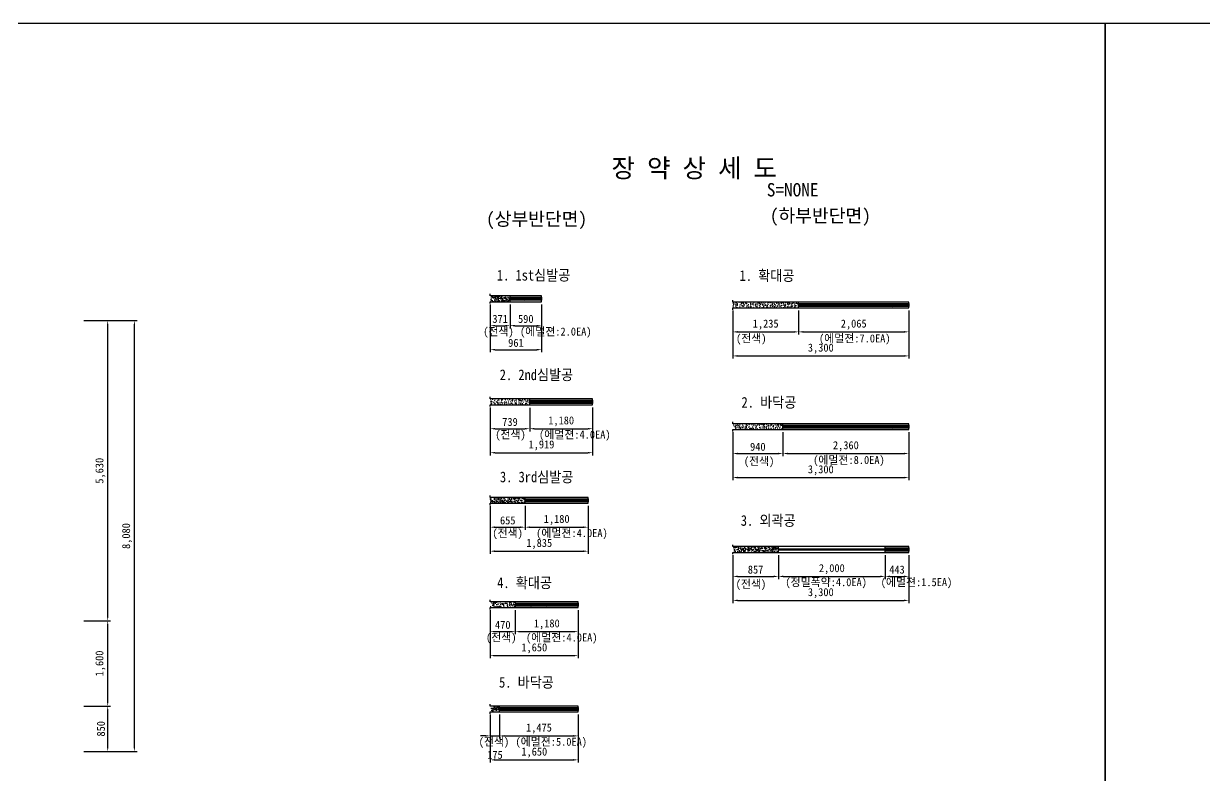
# Model space of a CAD drawing. Header units: millimetres. Extents: x -114429 to 52969, y -22900 to 28700.
# Drawn here: x -19021 to 3110, y -11201 to 2900 of the extents above; entities that cross this region are included whole.
import ezdxf
from ezdxf.enums import TextEntityAlignment as Align

# ---------------------------------------------------------------- set-up
doc = ezdxf.new("R2010")
doc.units = ezdxf.units.MM
doc.header["$LTSCALE"] = 500
doc.header["$PDMODE"] = 1
for name, color, linetype in [('CS-BLST', 4, 'Continuous'), ('CS-BLST-PATT', 1, 'Continuous'), ('CS-BLST-TEX3', 3, 'Continuous'), ('CS-DIMS', 1, 'Continuous'), ('CS-EXCV', 3, 'E-DIGLN01'), ('CS-SYMB', 2, 'Continuous'), ('CS-TABL', 3, 'Continuous'), ('CS-TEX1', 6, 'Continuous'), ('CS-TEX2', 6, 'Continuous'), ('CS-TEX3', 6, 'Continuous'), ('CS-TEXT', 3, 'Continuous'), ('CX-PAPR', 2, 'Continuous')]:
    doc.layers.add(name, color=color, linetype=linetype)
doc.styles.add('굴림체', font='')
doc.styles.get('굴림체').set_extended_font_data('GulimChe')
doc.linetypes.add('E-DIGLN01', pattern='A,0.9,-0.2,[19,kscals.shx,S=0.1,R=180,X=0,Y=0],0.9', length=2)
doc.dimstyles.new('DIM01-50', dxfattribs={"dimscale": 50, "dimtxt": 3, "dimasz": 1.8, "dimexe": 1, "dimexo": 1, "dimgap": 1, "dimtad": 1, "dimdec": 0, "dimzin": 9, "dimdsep": 46, "dimlunit": 6, "dimtxsty": '굴림체', "dimcen": 2.5, "dimclrt": 3, "dimadec": 4, "dimazin": 0, "dimtfac": 1, "dimtdec": 0, "dimtmove": 2, "dimatfit": 3, "dimfxl": 1, "dimtolj": 1, "dimtzin": 0, "dimarcsym": 0})
pattern_1 = [(50, (-384294, 8706.69), (91.092334, -7.969543), [9.525, -104.775]), (355, (-384294, 8706.69), (-17.621413, 95.528321), [7.62, -83.82]), (100.451, (-384286.41, 8706.025), (73.47125, 87.558344), [8.095, -89.045]), (46.1842, (-384294, 8732.09), (135.53952, -21.021164), [14.2875, -157.1625]), (96.6356, (-384282.7, 8730.34), (118.702117, 123.71278), [12.1425, -133.5675]), (351.184, (-384294, 8732.09), (118.702303, 123.71256), [11.43, -125.73]), (21, (-384281.3, 8725.74), (75.80744, -51.13276), [9.525, -104.775]), (326, (-384281.3, 8725.74), (30.901014, 92.093983), [7.62, -83.82]), (71.4514, (-384274.98, 8721.48), (106.708245, 40.961429), [8.095, -89.045]), (37.5, (-384294, 8706.69), (1.5443016, 42.2775194), [0, -82.804, 0, -85.09, 0, -84.1375]), (7.5, (-384294, 8706.69), (33.409831, 50.0902874), [0, -48.514, 0, -80.899, 0, -32.0675]), (327.5, (-384322.32, 8706.69), (67.7952976, -2.864372), [0, -31.75, 0, -99.06, 0, -131.445]), (317.5, (-384335.02, 8706.69), (74.064591, 12.7132455), [0, -41.275, 0, -65.786, 0, -93.345])]
pattern_2 = [(50, (-384294, 8956.25), (91.092334, -7.969543), [9.525, -104.775]), (355, (-384294, 8956.25), (-17.621413, 95.528321), [7.62, -83.82]), (100.451, (-384286.41, 8955.58), (73.47125, 87.558344), [8.095, -89.045]), (46.1842, (-384294, 8981.65), (135.53952, -21.021164), [14.2875, -157.1625]), (96.6356, (-384282.7, 8979.9), (118.702117, 123.71278), [12.1425, -133.5675]), (351.184, (-384294, 8981.65), (118.702303, 123.71256), [11.43, -125.73]), (21, (-384281.3, 8975.3), (75.80744, -51.13276), [9.525, -104.775]), (326, (-384281.3, 8975.3), (30.901014, 92.093983), [7.62, -83.82]), (71.4514, (-384274.98, 8971.04), (106.708245, 40.961429), [8.095, -89.045]), (37.5, (-384294, 8956.247), (1.5443016, 42.2775194), [0, -82.804, 0, -85.09, 0, -84.1375]), (7.5, (-384294, 8956.247), (33.409831, 50.0902874), [0, -48.514, 0, -80.899, 0, -32.0675]), (327.5, (-384322.32, 8956.247), (67.7952976, -2.864372), [0, -31.75, 0, -99.06, 0, -131.445]), (317.5, (-384335.02, 8956.247), (74.064591, 12.7132455), [0, -41.275, 0, -65.786, 0, -93.345])]
pattern_3 = [(50, (-384294, 8706.69), (91.092334, -7.969543), [9.525, -104.775]), (355, (-384294, 8706.69), (-17.621413, 95.528321), [7.62, -83.82]), (100.451, (-384286.41, 8706.025), (73.47125, 87.558344), [8.095, -89.045]), (46.1842, (-384294, 8732.09), (135.53952, -21.021164), [14.2875, -157.1625]), (96.6356, (-384282.7, 8730.34), (118.702117, 123.71278), [12.1425, -133.5675]), (351.184, (-384294, 8732.09), (118.702303, 123.71256), [11.43, -125.73]), (21, (-384281.3, 8725.74), (75.80744, -51.132759), [9.525, -104.775]), (326, (-384281.3, 8725.74), (30.901014, 92.093983), [7.62, -83.82]), (71.4514, (-384274.98, 8721.48), (106.708245, 40.961429), [8.095, -89.045]), (37.5, (-384294, 8706.69), (1.5443016, 42.2775194), [0, -82.804, 0, -85.09, 0, -84.1375]), (7.5, (-384294, 8706.69), (33.409831, 50.0902874), [0, -48.514, 0, -80.899, 0, -32.0675]), (327.5, (-384322.32, 8706.69), (67.7952976, -2.864372), [0, -31.75, 0, -99.06, 0, -131.445]), (317.5, (-384335.02, 8706.69), (74.064591, 12.7132455), [0, -41.275, 0, -65.786, 0, -93.345])]

# ---------------------------------------------------------------- blocks, each defined once
blk = doc.blocks.new('*D582')
at = {"layer": 'CS-DIMS', "color": 0, "lineweight": -2, "ltscale": 30, "transparency": 16777216}
for p, q in [((-10275, -2366), (-10275, -3266)), ((-9314, -2366), (-9314, -3266)), ((-10185, -3216), (-9404, -3216))]:
    blk.add_line(p, q, dxfattribs=at)
at = {"layer": 'CS-DIMS', "color": 0, "ltscale": 30, "transparency": 16777216}
for points in [[(-10185, -3201), (-10185, -3231), (-10275, -3216)], [(-9404, -3201), (-9404, -3231), (-9314, -3216)]]:
    blk.add_solid(points, dxfattribs=at)
at = {"layer": 'Defpoints', "color": 0, "ltscale": 30, "transparency": 16777216}
for p in [(-10275, -2316), (-9314, -2316), (-9314, -3216)]:
    blk.add_point(p, dxfattribs=at)
at = {"layer": 'CS-DIMS', "color": 3, "ltscale": 30, "transparency": 16777216, "insert": (-9794, -3089), "char_height": 150, "attachment_point": 5, "style": '굴림체'}
blk.add_mtext('\\A1;961', dxfattribs=at)
blk = doc.blocks.new('*D583')
at = {"layer": 'CS-DIMS', "color": 0, "lineweight": -2, "ltscale": 30, "transparency": 16777216}
for p, q in [((-10275, -2366), (-10275, -2816)), ((-9904, -2366), (-9904, -2816)), ((-10185, -2766), (-9994, -2766))]:
    blk.add_line(p, q, dxfattribs=at)
at = {"layer": 'CS-DIMS', "color": 0, "ltscale": 30, "transparency": 16777216}
for points in [[(-10185, -2751), (-10185, -2781), (-10275, -2766)], [(-9994, -2751), (-9994, -2781), (-9904, -2766)]]:
    blk.add_solid(points, dxfattribs=at)
at = {"layer": 'Defpoints', "color": 0, "ltscale": 30, "transparency": 16777216}
for p in [(-10275, -2316), (-9904, -2316), (-9904, -2766)]:
    blk.add_point(p, dxfattribs=at)
at = {"layer": 'CS-DIMS', "color": 3, "ltscale": 30, "transparency": 16777216, "insert": (-10089, -2639), "char_height": 150, "attachment_point": 5, "style": '굴림체'}
blk.add_mtext('\\A1;371', dxfattribs=at)
blk = doc.blocks.new('*D584')
at = {"layer": 'CS-DIMS', "color": 0, "lineweight": -2, "ltscale": 30, "transparency": 16777216}
for p, q in [((-9904, -2366), (-9904, -2816)), ((-9314, -2366), (-9314, -2816)), ((-9814, -2766), (-9404, -2766))]:
    blk.add_line(p, q, dxfattribs=at)
at = {"layer": 'CS-DIMS', "color": 0, "ltscale": 30, "transparency": 16777216}
for points in [[(-9814, -2751), (-9814, -2781), (-9904, -2766)], [(-9404, -2751), (-9404, -2781), (-9314, -2766)]]:
    blk.add_solid(points, dxfattribs=at)
at = {"layer": 'Defpoints', "color": 0, "ltscale": 30, "transparency": 16777216}
for p in [(-9904, -2316), (-9314, -2316), (-9314, -2766)]:
    blk.add_point(p, dxfattribs=at)
at = {"layer": 'CS-DIMS', "color": 3, "ltscale": 30, "transparency": 16777216, "insert": (-9609, -2640), "char_height": 150, "attachment_point": 5, "style": '굴림체'}
blk.add_mtext('\\A1;590', dxfattribs=at)
blk = doc.blocks.new('*D585')
at = {"layer": 'CS-DIMS', "color": 0, "lineweight": -2, "ltscale": 30, "transparency": 16777216}
for p, q in [((-10275, -4299), (-10275, -5199)), ((-8356, -4299), (-8356, -5199)), ((-10185, -5149), (-8446, -5149))]:
    blk.add_line(p, q, dxfattribs=at)
at = {"layer": 'CS-DIMS', "color": 0, "ltscale": 30, "transparency": 16777216}
for points in [[(-10185, -5134), (-10185, -5164), (-10275, -5149)], [(-8446, -5134), (-8446, -5164), (-8356, -5149)]]:
    blk.add_solid(points, dxfattribs=at)
at = {"layer": 'Defpoints', "color": 0, "ltscale": 30, "transparency": 16777216}
for p in [(-10275, -4249), (-8356, -4249), (-8356, -5149)]:
    blk.add_point(p, dxfattribs=at)
at = {"layer": 'CS-DIMS', "color": 3, "ltscale": 30, "transparency": 16777216, "insert": (-9315, -5012), "char_height": 150, "attachment_point": 5, "style": '굴림체'}
blk.add_mtext('\\A1;1,919', dxfattribs=at)
blk = doc.blocks.new('*D586')
at = {"layer": 'CS-DIMS', "color": 0, "lineweight": -2, "ltscale": 30, "transparency": 16777216}
for p, q in [((-10275, -4299), (-10275, -4749)), ((-9536, -4305), (-9536, -4749)), ((-10185, -4699), (-9626, -4699))]:
    blk.add_line(p, q, dxfattribs=at)
at = {"layer": 'CS-DIMS', "color": 0, "ltscale": 30, "transparency": 16777216}
for points in [[(-10185, -4684), (-10185, -4714), (-10275, -4699)], [(-9626, -4684), (-9626, -4714), (-9536, -4699)]]:
    blk.add_solid(points, dxfattribs=at)
at = {"layer": 'Defpoints', "color": 0, "ltscale": 30, "transparency": 16777216}
for p in [(-10275, -4249), (-9536, -4255), (-9536, -4699)]:
    blk.add_point(p, dxfattribs=at)
at = {"layer": 'CS-DIMS', "color": 3, "ltscale": 30, "transparency": 16777216, "insert": (-9905, -4572), "char_height": 150, "attachment_point": 5, "style": '굴림체'}
blk.add_mtext('\\A1;739', dxfattribs=at)
blk = doc.blocks.new('*D587')
at = {"layer": 'CS-DIMS', "color": 0, "lineweight": -2, "ltscale": 30, "transparency": 16777216}
for p, q in [((-9536, -4305), (-9536, -4749)), ((-8356, -4299), (-8356, -4749)), ((-9446, -4699), (-8446, -4699))]:
    blk.add_line(p, q, dxfattribs=at)
at = {"layer": 'CS-DIMS', "color": 0, "ltscale": 30, "transparency": 16777216}
for points in [[(-9446, -4684), (-9446, -4714), (-9536, -4699)], [(-8446, -4684), (-8446, -4714), (-8356, -4699)]]:
    blk.add_solid(points, dxfattribs=at)
at = {"layer": 'Defpoints', "color": 0, "ltscale": 30, "transparency": 16777216}
for p in [(-9536, -4255), (-8356, -4249), (-8356, -4699)]:
    blk.add_point(p, dxfattribs=at)
at = {"layer": 'CS-DIMS', "color": 3, "ltscale": 30, "transparency": 16777216, "insert": (-8946, -4562), "char_height": 150, "attachment_point": 5, "style": '굴림체'}
blk.add_mtext('\\A1;1,180', dxfattribs=at)
blk = doc.blocks.new('뉴마이트')
at = {"layer": 'CS-BLST-PATT'}
h = blk.add_hatch(dxfattribs=at)
h.set_pattern_fill('ANSI31', color=256, scale=5.824581, style=0)
h.set_pattern_definition([(45, (-765876.779, 225267.89), (-13.0765565, 13.0765565), [])])
h.paths.add_polyline_path([(0, 29), (0, -29), (295, -29), (295, 29)])
at = {"layer": 'CS-TABL'}
blk.add_lwpolyline([(0, 29), (295, 29), (295, -29), (0, -29)], close=True, dxfattribs=at)
blk = doc.blocks.new('*D588')
at = {"layer": 'CS-DIMS', "color": 0, "lineweight": -2, "ltscale": 30, "transparency": 16777216}
for p, q in [((-10275, -6146), (-10275, -7046)), ((-8440, -6146), (-8440, -7046)), ((-10185, -6996), (-8530, -6996))]:
    blk.add_line(p, q, dxfattribs=at)
at = {"layer": 'CS-DIMS', "color": 0, "ltscale": 30, "transparency": 16777216}
for points in [[(-10185, -6981), (-10185, -7011), (-10275, -6996)], [(-8530, -6981), (-8530, -7011), (-8440, -6996)]]:
    blk.add_solid(points, dxfattribs=at)
at = {"layer": 'Defpoints', "color": 0, "ltscale": 30, "transparency": 16777216}
for p in [(-10275, -6096), (-8440, -6096), (-8440, -6996)]:
    blk.add_point(p, dxfattribs=at)
at = {"layer": 'CS-DIMS', "color": 3, "ltscale": 30, "transparency": 16777216, "insert": (-9357, -6860), "char_height": 150, "attachment_point": 5, "style": '굴림체'}
blk.add_mtext('\\A1;1,835', dxfattribs=at)
blk = doc.blocks.new('*D589')
at = {"layer": 'CS-DIMS', "color": 0, "lineweight": -2, "ltscale": 30, "transparency": 16777216}
for p, q in [((-10275, -6146), (-10275, -6596)), ((-9620, -6146), (-9620, -6596)), ((-10185, -6546), (-9710, -6546))]:
    blk.add_line(p, q, dxfattribs=at)
at = {"layer": 'CS-DIMS', "color": 0, "ltscale": 30, "transparency": 16777216}
for points in [[(-10185, -6531), (-10185, -6561), (-10275, -6546)], [(-9710, -6531), (-9710, -6561), (-9620, -6546)]]:
    blk.add_solid(points, dxfattribs=at)
at = {"layer": 'Defpoints', "color": 0, "ltscale": 30, "transparency": 16777216}
for p in [(-10275, -6096), (-9620, -6096), (-9620, -6546)]:
    blk.add_point(p, dxfattribs=at)
at = {"layer": 'CS-DIMS', "color": 3, "ltscale": 30, "transparency": 16777216, "insert": (-9947, -6419), "char_height": 150, "attachment_point": 5, "style": '굴림체'}
blk.add_mtext('\\A1;655', dxfattribs=at)
blk = doc.blocks.new('*D590')
at = {"layer": 'CS-DIMS', "color": 0, "lineweight": -2, "ltscale": 30, "transparency": 16777216}
for p, q in [((-9620, -6146), (-9620, -6596)), ((-8440, -6146), (-8440, -6596)), ((-9530, -6546), (-8530, -6546))]:
    blk.add_line(p, q, dxfattribs=at)
at = {"layer": 'CS-DIMS', "color": 0, "ltscale": 30, "transparency": 16777216}
for points in [[(-9530, -6531), (-9530, -6561), (-9620, -6546)], [(-8530, -6531), (-8530, -6561), (-8440, -6546)]]:
    blk.add_solid(points, dxfattribs=at)
at = {"layer": 'Defpoints', "color": 0, "ltscale": 30, "transparency": 16777216}
for p in [(-9620, -6096), (-8440, -6096), (-8440, -6546)]:
    blk.add_point(p, dxfattribs=at)
at = {"layer": 'CS-DIMS', "color": 3, "ltscale": 30, "transparency": 16777216, "insert": (-9030, -6410), "char_height": 150, "attachment_point": 5, "style": '굴림체'}
blk.add_mtext('\\A1;1,180', dxfattribs=at)
blk = doc.blocks.new('*D591')
at = {"layer": 'CS-DIMS', "color": 0, "lineweight": -2, "ltscale": 30, "transparency": 16777216}
for p, q in [((-10275, -8105), (-10275, -9005)), ((-8625, -8105), (-8625, -9005)), ((-10185, -8955), (-8715, -8955))]:
    blk.add_line(p, q, dxfattribs=at)
at = {"layer": 'CS-DIMS', "color": 0, "ltscale": 30, "transparency": 16777216}
for points in [[(-10185, -8940), (-10185, -8970), (-10275, -8955)], [(-8715, -8940), (-8715, -8970), (-8625, -8955)]]:
    blk.add_solid(points, dxfattribs=at)
at = {"layer": 'Defpoints', "color": 0, "ltscale": 30, "transparency": 16777216}
for p in [(-10275, -8055), (-8625, -8055), (-8625, -8955)]:
    blk.add_point(p, dxfattribs=at)
at = {"layer": 'CS-DIMS', "color": 3, "ltscale": 30, "transparency": 16777216, "insert": (-9450, -8819), "char_height": 150, "attachment_point": 5, "style": '굴림체'}
blk.add_mtext('\\A1;1,650', dxfattribs=at)
blk = doc.blocks.new('*D592')
at = {"layer": 'CS-DIMS', "color": 0, "lineweight": -2, "ltscale": 30, "transparency": 16777216}
for p, q in [((-10275, -8105), (-10275, -8555)), ((-9805, -8105), (-9805, -8555)), ((-10185, -8505), (-9895, -8505))]:
    blk.add_line(p, q, dxfattribs=at)
at = {"layer": 'CS-DIMS', "color": 0, "ltscale": 30, "transparency": 16777216}
for points in [[(-10185, -8490), (-10185, -8520), (-10275, -8505)], [(-9895, -8490), (-9895, -8520), (-9805, -8505)]]:
    blk.add_solid(points, dxfattribs=at)
at = {"layer": 'Defpoints', "color": 0, "ltscale": 30, "transparency": 16777216}
for p in [(-10275, -8055), (-9805, -8055), (-9805, -8505)]:
    blk.add_point(p, dxfattribs=at)
at = {"layer": 'CS-DIMS', "color": 3, "ltscale": 30, "transparency": 16777216, "insert": (-10040, -8378), "char_height": 150, "attachment_point": 5, "style": '굴림체'}
blk.add_mtext('\\A1;470', dxfattribs=at)
blk = doc.blocks.new('*D593')
at = {"layer": 'CS-DIMS', "color": 0, "lineweight": -2, "ltscale": 30, "transparency": 16777216}
for p, q in [((-9805, -8105), (-9805, -8555)), ((-8625, -8105), (-8625, -8555)), ((-9715, -8505), (-8715, -8505))]:
    blk.add_line(p, q, dxfattribs=at)
at = {"layer": 'CS-DIMS', "color": 0, "ltscale": 30, "transparency": 16777216}
for points in [[(-9715, -8490), (-9715, -8520), (-9805, -8505)], [(-8715, -8490), (-8715, -8520), (-8625, -8505)]]:
    blk.add_solid(points, dxfattribs=at)
at = {"layer": 'Defpoints', "color": 0, "ltscale": 30, "transparency": 16777216}
for p in [(-9805, -8055), (-8625, -8055), (-8625, -8505)]:
    blk.add_point(p, dxfattribs=at)
at = {"layer": 'CS-DIMS', "color": 3, "ltscale": 30, "transparency": 16777216, "insert": (-9215, -8369), "char_height": 150, "attachment_point": 5, "style": '굴림체'}
blk.add_mtext('\\A1;1,180', dxfattribs=at)
blk = doc.blocks.new('*D599')
at = {"layer": 'CS-DIMS', "color": 0, "lineweight": -2, "ltscale": 30, "transparency": 16777216}
for p, q in [((-10275, -10060), (-10275, -10960)), ((-8625, -10060), (-8625, -10960)), ((-10185, -10910), (-8715, -10910))]:
    blk.add_line(p, q, dxfattribs=at)
at = {"layer": 'CS-DIMS', "color": 0, "ltscale": 30, "transparency": 16777216}
for points in [[(-10185, -10895), (-10185, -10925), (-10275, -10910)], [(-8715, -10895), (-8715, -10925), (-8625, -10910)]]:
    blk.add_solid(points, dxfattribs=at)
at = {"layer": 'Defpoints', "color": 0, "ltscale": 30, "transparency": 16777216}
for p in [(-10275, -10010), (-8625, -10010), (-8625, -10910)]:
    blk.add_point(p, dxfattribs=at)
at = {"layer": 'CS-DIMS', "color": 3, "ltscale": 30, "transparency": 16777216, "insert": (-9450, -10774), "char_height": 150, "attachment_point": 5, "style": '굴림체'}
blk.add_mtext('\\A1;1,650', dxfattribs=at)
blk = doc.blocks.new('*D600')
at = {"layer": 'CS-DIMS', "color": 0, "lineweight": -2, "ltscale": 30, "transparency": 16777216}
for p, q in [((-10275, -10060), (-10275, -10510)), ((-10100, -10060), (-10100, -10510)), ((-10365, -10460), (-10455, -10460)), ((-10275, -10460), (-10100, -10460)), ((-10010, -10460), (-9920, -10460))]:
    blk.add_line(p, q, dxfattribs=at)
at = {"layer": 'CS-DIMS', "color": 0, "ltscale": 30, "transparency": 16777216}
for points in [[(-10365, -10445), (-10365, -10475), (-10275, -10460)], [(-10010, -10445), (-10010, -10475), (-10100, -10460)]]:
    blk.add_solid(points, dxfattribs=at)
at = {"layer": 'Defpoints', "color": 0, "ltscale": 30, "transparency": 16777216}
for p in [(-10275, -10010), (-10100, -10010), (-10100, -10460)]:
    blk.add_point(p, dxfattribs=at)
at = {"layer": 'CS-DIMS', "color": 3, "ltscale": 30, "transparency": 16777216, "insert": (-10187, -10816), "char_height": 150, "attachment_point": 5, "style": '굴림체'}
blk.add_mtext('\\A1;175', dxfattribs=at)
blk = doc.blocks.new('*D601')
at = {"layer": 'CS-DIMS', "color": 0, "lineweight": -2, "ltscale": 30, "transparency": 16777216}
for p, q in [((-10100, -10060), (-10100, -10510)), ((-8625, -10060), (-8625, -10510)), ((-10010, -10460), (-8715, -10460))]:
    blk.add_line(p, q, dxfattribs=at)
at = {"layer": 'CS-DIMS', "color": 0, "ltscale": 30, "transparency": 16777216}
for points in [[(-10010, -10445), (-10010, -10475), (-10100, -10460)], [(-8715, -10445), (-8715, -10475), (-8625, -10460)]]:
    blk.add_solid(points, dxfattribs=at)
at = {"layer": 'Defpoints', "color": 0, "ltscale": 30, "transparency": 16777216}
for p in [(-10100, -10010), (-8625, -10010), (-8625, -10460)]:
    blk.add_point(p, dxfattribs=at)
at = {"layer": 'CS-DIMS', "color": 3, "ltscale": 30, "transparency": 16777216, "insert": (-9362, -10324), "char_height": 150, "attachment_point": 5, "style": '굴림체'}
blk.add_mtext('\\A1;1,475', dxfattribs=at)
blk = doc.blocks.new('*D602')
at = {"layer": 'CS-DIMS', "color": 0, "lineweight": -2, "ltscale": 30, "transparency": 16777216}
for p, q in [((-5730, -2483), (-5730, -3383)), ((-2430, -2483), (-2430, -3383)), ((-5640, -3333), (-2520, -3333))]:
    blk.add_line(p, q, dxfattribs=at)
at = {"layer": 'CS-DIMS', "color": 0, "ltscale": 30, "transparency": 16777216}
for points in [[(-5640, -3318), (-5640, -3348), (-5730, -3333)], [(-2520, -3318), (-2520, -3348), (-2430, -3333)]]:
    blk.add_solid(points, dxfattribs=at)
at = {"layer": 'Defpoints', "color": 0, "ltscale": 30, "transparency": 16777216}
for p in [(-5730, -2433), (-2430, -2433), (-2430, -3333)]:
    blk.add_point(p, dxfattribs=at)
at = {"layer": 'CS-DIMS', "color": 3, "ltscale": 30, "transparency": 16777216, "insert": (-4080, -3197), "char_height": 150, "attachment_point": 5, "style": '굴림체'}
blk.add_mtext('\\A1;3,300', dxfattribs=at)
blk = doc.blocks.new('*D603')
at = {"layer": 'CS-DIMS', "color": 0, "lineweight": -2, "ltscale": 30, "transparency": 16777216}
for p, q in [((-5730, -2483), (-5730, -2933)), ((-4495, -2483), (-4495, -2933)), ((-5640, -2883), (-4585, -2883))]:
    blk.add_line(p, q, dxfattribs=at)
at = {"layer": 'CS-DIMS', "color": 0, "ltscale": 30, "transparency": 16777216}
for points in [[(-5640, -2868), (-5640, -2898), (-5730, -2883)], [(-4585, -2868), (-4585, -2898), (-4495, -2883)]]:
    blk.add_solid(points, dxfattribs=at)
at = {"layer": 'Defpoints', "color": 0, "ltscale": 30, "transparency": 16777216}
for p in [(-5730, -2433), (-4495, -2433), (-4495, -2883)]:
    blk.add_point(p, dxfattribs=at)
at = {"layer": 'CS-DIMS', "color": 3, "ltscale": 30, "transparency": 16777216, "insert": (-5113, -2747), "char_height": 150, "attachment_point": 5, "style": '굴림체'}
blk.add_mtext('\\A1;1,235', dxfattribs=at)
blk = doc.blocks.new('*D604')
at = {"layer": 'CS-DIMS', "color": 0, "lineweight": -2, "ltscale": 30, "transparency": 16777216}
for p, q in [((-5730, -2483), (-5730, -2932)), ((-4495, -2483), (-4495, -2932)), ((-5640, -2882), (-4585, -2882))]:
    blk.add_line(p, q, dxfattribs=at)
at = {"layer": 'CS-DIMS', "color": 0, "ltscale": 30, "transparency": 16777216}
for points in [[(-5640, -2867), (-5640, -2897), (-5730, -2882)], [(-4585, -2867), (-4585, -2897), (-4495, -2882)]]:
    blk.add_solid(points, dxfattribs=at)
at = {"layer": 'Defpoints', "color": 0, "ltscale": 30, "transparency": 16777216}
for p in [(-5730, -2433), (-4495, -2433), (-4495, -2882)]:
    blk.add_point(p, dxfattribs=at)
at = {"layer": 'CS-DIMS', "color": 3, "ltscale": 30, "transparency": 16777216, "insert": (-5113, -2746), "char_height": 150, "attachment_point": 5, "style": '굴림체'}
blk.add_mtext('\\A1;1,235', dxfattribs=at)
blk = doc.blocks.new('*D605')
at = {"layer": 'CS-DIMS', "color": 0, "lineweight": -2, "ltscale": 30, "transparency": 16777216}
for p, q in [((-4495, -2483), (-4495, -2932)), ((-2430, -2483), (-2430, -2932)), ((-4405, -2882), (-2520, -2882))]:
    blk.add_line(p, q, dxfattribs=at)
at = {"layer": 'CS-DIMS', "color": 0, "ltscale": 30, "transparency": 16777216}
for points in [[(-4405, -2867), (-4405, -2897), (-4495, -2882)], [(-2520, -2867), (-2520, -2897), (-2430, -2882)]]:
    blk.add_solid(points, dxfattribs=at)
at = {"layer": 'Defpoints', "color": 0, "ltscale": 30, "transparency": 16777216}
for p in [(-4495, -2433), (-2430, -2433), (-2430, -2882)]:
    blk.add_point(p, dxfattribs=at)
at = {"layer": 'CS-DIMS', "color": 3, "ltscale": 30, "transparency": 16777216, "insert": (-3463, -2746), "char_height": 150, "attachment_point": 5, "style": '굴림체'}
blk.add_mtext('\\A1;2,065', dxfattribs=at)
blk = doc.blocks.new('*D606')
at = {"layer": 'CS-DIMS', "color": 0, "lineweight": -2, "ltscale": 30, "transparency": 16777216}
for p, q in [((-5730, -4765), (-5730, -5665)), ((-2430, -4765), (-2430, -5665)), ((-5640, -5615), (-2520, -5615))]:
    blk.add_line(p, q, dxfattribs=at)
at = {"layer": 'CS-DIMS', "color": 0, "ltscale": 30, "transparency": 16777216}
for points in [[(-5640, -5600), (-5640, -5630), (-5730, -5615)], [(-2520, -5600), (-2520, -5630), (-2430, -5615)]]:
    blk.add_solid(points, dxfattribs=at)
at = {"layer": 'Defpoints', "color": 0, "ltscale": 30, "transparency": 16777216}
for p in [(-5730, -4715), (-2430, -4715), (-2430, -5615)]:
    blk.add_point(p, dxfattribs=at)
at = {"layer": 'CS-DIMS', "color": 3, "ltscale": 30, "transparency": 16777216, "insert": (-4080, -5479), "char_height": 150, "attachment_point": 5, "style": '굴림체'}
blk.add_mtext('\\A1;3,300', dxfattribs=at)
blk = doc.blocks.new('*D607')
at = {"layer": 'CS-DIMS', "color": 0, "lineweight": -2, "ltscale": 30, "transparency": 16777216}
for p, q in [((-5730, -4765), (-5730, -5215)), ((-4790, -4765), (-4790, -5215)), ((-5640, -5165), (-4880, -5165))]:
    blk.add_line(p, q, dxfattribs=at)
at = {"layer": 'CS-DIMS', "color": 0, "ltscale": 30, "transparency": 16777216}
for points in [[(-5640, -5150), (-5640, -5180), (-5730, -5165)], [(-4880, -5150), (-4880, -5180), (-4790, -5165)]]:
    blk.add_solid(points, dxfattribs=at)
at = {"layer": 'Defpoints', "color": 0, "ltscale": 30, "transparency": 16777216}
for p in [(-5730, -4715), (-4790, -4715), (-4790, -5165)]:
    blk.add_point(p, dxfattribs=at)
at = {"layer": 'CS-DIMS', "color": 3, "ltscale": 30, "transparency": 16777216, "insert": (-5260, -5038), "char_height": 150, "attachment_point": 5, "style": '굴림체'}
blk.add_mtext('\\A1;940', dxfattribs=at)
blk = doc.blocks.new('*D608')
at = {"layer": 'CS-DIMS', "color": 0, "lineweight": -2, "ltscale": 30, "transparency": 16777216}
for p, q in [((-5730, -4765), (-5730, -5214)), ((-4790, -4765), (-4790, -5214)), ((-5640, -5164), (-4880, -5164))]:
    blk.add_line(p, q, dxfattribs=at)
at = {"layer": 'CS-DIMS', "color": 0, "ltscale": 30, "transparency": 16777216}
for points in [[(-5640, -5149), (-5640, -5179), (-5730, -5164)], [(-4880, -5149), (-4880, -5179), (-4790, -5164)]]:
    blk.add_solid(points, dxfattribs=at)
at = {"layer": 'Defpoints', "color": 0, "ltscale": 30, "transparency": 16777216}
for p in [(-5730, -4715), (-4790, -4715), (-4790, -5164)]:
    blk.add_point(p, dxfattribs=at)
at = {"layer": 'CS-DIMS', "color": 3, "ltscale": 30, "transparency": 16777216, "insert": (-5260, -5038), "char_height": 150, "attachment_point": 5, "style": '굴림체'}
blk.add_mtext('\\A1;940', dxfattribs=at)
blk = doc.blocks.new('*D609')
at = {"layer": 'CS-DIMS', "color": 0, "lineweight": -2, "ltscale": 30, "transparency": 16777216}
for p, q in [((-4790, -4765), (-4790, -5214)), ((-2430, -4765), (-2430, -5214)), ((-4700, -5164), (-2520, -5164))]:
    blk.add_line(p, q, dxfattribs=at)
at = {"layer": 'CS-DIMS', "color": 0, "ltscale": 30, "transparency": 16777216}
for points in [[(-4700, -5149), (-4700, -5179), (-4790, -5164)], [(-2520, -5149), (-2520, -5179), (-2430, -5164)]]:
    blk.add_solid(points, dxfattribs=at)
at = {"layer": 'Defpoints', "color": 0, "ltscale": 30, "transparency": 16777216}
for p in [(-4790, -4715), (-2430, -4715), (-2430, -5164)]:
    blk.add_point(p, dxfattribs=at)
at = {"layer": 'CS-DIMS', "color": 3, "ltscale": 30, "transparency": 16777216, "insert": (-3610, -5028), "char_height": 150, "attachment_point": 5, "style": '굴림체'}
blk.add_mtext('\\A1;2,360', dxfattribs=at)
blk = doc.blocks.new('*D610')
at = {"layer": 'CS-DIMS', "color": 0, "lineweight": -2, "ltscale": 30, "transparency": 16777216}
for p, q in [((-5730, -7069), (-5730, -7969)), ((-2430, -7069), (-2430, -7969)), ((-5640, -7919), (-2520, -7919))]:
    blk.add_line(p, q, dxfattribs=at)
at = {"layer": 'CS-DIMS', "color": 0, "ltscale": 30, "transparency": 16777216}
for points in [[(-5640, -7904), (-5640, -7934), (-5730, -7919)], [(-2520, -7904), (-2520, -7934), (-2430, -7919)]]:
    blk.add_solid(points, dxfattribs=at)
at = {"layer": 'Defpoints', "color": 0, "ltscale": 30, "transparency": 16777216}
for p in [(-5730, -7019), (-2430, -7019), (-2430, -7919)]:
    blk.add_point(p, dxfattribs=at)
at = {"layer": 'CS-DIMS', "color": 3, "ltscale": 30, "transparency": 16777216, "insert": (-4080, -7783), "char_height": 150, "attachment_point": 5, "style": '굴림체'}
blk.add_mtext('\\A1;3,300', dxfattribs=at)
blk = doc.blocks.new('*D611')
at = {"layer": 'CS-DIMS', "color": 0, "lineweight": -2, "ltscale": 30, "transparency": 16777216}
for p, q in [((-5730, -7069), (-5730, -7519)), ((-4873, -7069), (-4873, -7519)), ((-5640, -7469), (-4963, -7469))]:
    blk.add_line(p, q, dxfattribs=at)
at = {"layer": 'CS-DIMS', "color": 0, "ltscale": 30, "transparency": 16777216}
for points in [[(-5640, -7454), (-5640, -7484), (-5730, -7469)], [(-4963, -7454), (-4963, -7484), (-4873, -7469)]]:
    blk.add_solid(points, dxfattribs=at)
at = {"layer": 'Defpoints', "color": 0, "ltscale": 30, "transparency": 16777216}
for p in [(-5730, -7019), (-4873, -7019), (-4873, -7469)]:
    blk.add_point(p, dxfattribs=at)
at = {"layer": 'CS-DIMS', "color": 3, "ltscale": 30, "transparency": 16777216, "insert": (-5302, -7342), "char_height": 150, "attachment_point": 5, "style": '굴림체'}
blk.add_mtext('\\A1;857', dxfattribs=at)
blk = doc.blocks.new('*D612')
at = {"layer": 'CS-DIMS', "color": 0, "lineweight": -2, "ltscale": 30, "transparency": 16777216}
for p, q in [((-5730, -7069), (-5730, -7519)), ((-4873, -7069), (-4873, -7519)), ((-5640, -7469), (-4963, -7469))]:
    blk.add_line(p, q, dxfattribs=at)
at = {"layer": 'CS-DIMS', "color": 0, "ltscale": 30, "transparency": 16777216}
for points in [[(-5640, -7454), (-5640, -7484), (-5730, -7469)], [(-4963, -7454), (-4963, -7484), (-4873, -7469)]]:
    blk.add_solid(points, dxfattribs=at)
at = {"layer": 'Defpoints', "color": 0, "ltscale": 30, "transparency": 16777216}
for p in [(-5730, -7019), (-4873, -7019), (-4873, -7469)]:
    blk.add_point(p, dxfattribs=at)
at = {"layer": 'CS-DIMS', "color": 3, "ltscale": 30, "transparency": 16777216, "insert": (-5302, -7342), "char_height": 150, "attachment_point": 5, "style": '굴림체'}
blk.add_mtext('\\A1;857', dxfattribs=at)
blk = doc.blocks.new('*D613')
at = {"layer": 'CS-DIMS', "color": 0, "lineweight": -2, "ltscale": 30, "transparency": 16777216}
for p, q in [((-4873, -7069), (-4873, -7519)), ((-2873, -7069), (-2873, -7519)), ((-4783, -7469), (-2963, -7469))]:
    blk.add_line(p, q, dxfattribs=at)
at = {"layer": 'CS-DIMS', "color": 0, "ltscale": 30, "transparency": 16777216}
for points in [[(-4783, -7454), (-4783, -7484), (-4873, -7469)], [(-2963, -7454), (-2963, -7484), (-2873, -7469)]]:
    blk.add_solid(points, dxfattribs=at)
at = {"layer": 'Defpoints', "color": 0, "ltscale": 30, "transparency": 16777216}
for p in [(-4873, -7019), (-2873, -7019), (-2873, -7469)]:
    blk.add_point(p, dxfattribs=at)
at = {"layer": 'CS-DIMS', "color": 3, "ltscale": 30, "transparency": 16777216, "insert": (-3873, -7333), "char_height": 150, "attachment_point": 5, "style": '굴림체'}
blk.add_mtext('\\A1;2,000', dxfattribs=at)
blk = doc.blocks.new('*D614')
at = {"layer": 'CS-DIMS', "color": 0, "lineweight": -2, "ltscale": 30, "transparency": 16777216}
for p, q in [((-2873, -7069), (-2873, -7519)), ((-2430, -7069), (-2430, -7519)), ((-2783, -7469), (-2520, -7469))]:
    blk.add_line(p, q, dxfattribs=at)
at = {"layer": 'CS-DIMS', "color": 0, "ltscale": 30, "transparency": 16777216}
for points in [[(-2783, -7454), (-2783, -7484), (-2873, -7469)], [(-2520, -7454), (-2520, -7484), (-2430, -7469)]]:
    blk.add_solid(points, dxfattribs=at)
at = {"layer": 'Defpoints', "color": 0, "ltscale": 30, "transparency": 16777216}
for p in [(-2873, -7019), (-2430, -7019), (-2430, -7469)]:
    blk.add_point(p, dxfattribs=at)
at = {"layer": 'CS-DIMS', "color": 3, "ltscale": 30, "transparency": 16777216, "insert": (-2652, -7342), "char_height": 150, "attachment_point": 5, "style": '굴림체'}
blk.add_mtext('\\A1;443', dxfattribs=at)
blk = doc.blocks.new('*D578')
at = {"layer": 'CS-DIMS', "color": 0, "lineweight": -2, "transparency": 16777216}
for p, q in [((-17895, -9902), (-17395, -9902)), ((-17445, -10662), (-17445, -9992)), ((-17895, -10752), (-17395, -10752))]:
    blk.add_line(p, q, dxfattribs=at)
at = {"layer": 'CS-DIMS', "color": 0, "transparency": 16777216}
for points in [[(-17460, -9992), (-17430, -9992), (-17445, -9902)], [(-17460, -10662), (-17430, -10662), (-17445, -10752)]]:
    blk.add_solid(points, dxfattribs=at)
at = {"layer": 'Defpoints', "color": 0, "transparency": 16777216}
for p in [(-17945, -9902), (-17445, -9902), (-17945, -10752)]:
    blk.add_point(p, dxfattribs=at)
at = {"layer": 'CS-DIMS', "color": 3, "transparency": 16777216, "insert": (-17571, -10327), "char_height": 150, "attachment_point": 5, "rotation": 90, "style": '굴림체'}
blk.add_mtext('\\A1;850', dxfattribs=at)
blk = doc.blocks.new('*D579')
at = {"layer": 'CS-DIMS', "color": 0, "lineweight": -2, "transparency": 16777216}
for p, q in [((-17395, -2672), (-16895, -2672)), ((-16945, -10662), (-16945, -2762)), ((-17395, -10752), (-16895, -10752))]:
    blk.add_line(p, q, dxfattribs=at)
at = {"layer": 'CS-DIMS', "color": 0, "transparency": 16777216}
for points in [[(-16960, -2762), (-16930, -2762), (-16945, -2672)], [(-16960, -10662), (-16930, -10662), (-16945, -10752)]]:
    blk.add_solid(points, dxfattribs=at)
at = {"layer": 'Defpoints', "color": 0, "transparency": 16777216}
for p in [(-17445, -2672), (-16945, -2672), (-17445, -10752)]:
    blk.add_point(p, dxfattribs=at)
at = {"layer": 'CS-DIMS', "color": 3, "transparency": 16777216, "insert": (-17081, -6712), "char_height": 150, "attachment_point": 5, "rotation": 90, "style": '굴림체'}
blk.add_mtext('\\A1;8,080', dxfattribs=at)
blk = doc.blocks.new('*D580')
at = {"layer": 'CS-DIMS', "color": 0, "lineweight": -2, "transparency": 16777216}
for p, q in [((-17895, -8302), (-17395, -8302)), ((-17445, -9812), (-17445, -8392)), ((-17895, -9902), (-17395, -9902))]:
    blk.add_line(p, q, dxfattribs=at)
at = {"layer": 'CS-DIMS', "color": 0, "transparency": 16777216}
for points in [[(-17460, -8392), (-17430, -8392), (-17445, -8302)], [(-17460, -9812), (-17430, -9812), (-17445, -9902)]]:
    blk.add_solid(points, dxfattribs=at)
at = {"layer": 'Defpoints', "color": 0, "transparency": 16777216}
for p in [(-17945, -8302), (-17445, -8302), (-17945, -9902)]:
    blk.add_point(p, dxfattribs=at)
at = {"layer": 'CS-DIMS', "color": 3, "transparency": 16777216, "insert": (-17581, -9102), "char_height": 150, "attachment_point": 5, "rotation": 90, "style": '굴림체'}
blk.add_mtext('\\A1;1,600', dxfattribs=at)
blk = doc.blocks.new('*D581')
at = {"layer": 'CS-DIMS', "color": 0, "lineweight": -2, "transparency": 16777216}
for p, q in [((-17895, -2672), (-17395, -2672)), ((-17445, -8212), (-17445, -2762)), ((-17895, -8302), (-17395, -8302))]:
    blk.add_line(p, q, dxfattribs=at)
at = {"layer": 'CS-DIMS', "color": 0, "transparency": 16777216}
for points in [[(-17460, -2762), (-17430, -2762), (-17445, -2672)], [(-17460, -8212), (-17430, -8212), (-17445, -8302)]]:
    blk.add_solid(points, dxfattribs=at)
at = {"layer": 'Defpoints', "color": 0, "transparency": 16777216}
for p in [(-17945, -2672), (-17445, -2672), (-17945, -8302)]:
    blk.add_point(p, dxfattribs=at)
at = {"layer": 'CS-DIMS', "color": 3, "transparency": 16777216, "insert": (-17581, -5487), "char_height": 150, "attachment_point": 5, "rotation": 90, "style": '굴림체'}
blk.add_mtext('\\A1;5,630', dxfattribs=at)

msp = doc.modelspace()

# ---------------------------------------------------------------- hatches: boundary and pattern name
at = {"layer": 'CS-BLST-PATT'}
h = msp.add_hatch(dxfattribs=at)
h.set_pattern_fill('AR-CONC', color=256, scale=0.5, style=0)
h.set_pattern_definition(pattern_1)
h.paths.add_polyline_path([(-9903.8, -2206.2), (-10274.8, -2206.2), (-10274.8, -2316.2), (-9903.8, -2316.2)])
h = msp.add_hatch(dxfattribs=at)
h.set_pattern_fill('AR-CONC', color=256, scale=0.5, style=0)
h.set_pattern_definition(pattern_3)
h.paths.add_polyline_path([(-4495.4, -2348.6), (-4495.4, -2322.8), (-5730.4, -2322.8), (-5730.4, -2432.8), (-4495.4, -2432.8), (-4495.4, -2406.9), (-4495.4, -2406.9), (-4495.4, -2348.6)])
h = msp.add_hatch(dxfattribs=at)
h.set_pattern_fill('AR-CONC', color=256, scale=0.5, style=0)
h.set_pattern_definition(pattern_1)
h.paths.add_polyline_path([(-9535.8, -4138.6), (-10274.8, -4138.6), (-10274.8, -4248.6), (-9535.8, -4248.6)])
h = msp.add_hatch(dxfattribs=at)
h.set_pattern_fill('AR-CONC', color=256, scale=0.5, style=0)
h.set_pattern_definition(pattern_3)
h.paths.add_polyline_path([(-4790.4, -4630.9), (-4790.4, -4605), (-5730.4, -4605), (-5730.4, -4715), (-4790.4, -4715), (-4790.4, -4689.1), (-4790.4, -4689.1), (-4790.4, -4630.9)])
h = msp.add_hatch(dxfattribs=at)
h.set_pattern_fill('AR-CONC', color=256, scale=0.5, style=0)
h.set_pattern_definition(pattern_1)
h.paths.add_polyline_path([(-9619.8, -5986.1), (-10274.8, -5986.1), (-10274.8, -6096.1), (-9619.8, -6096.1)])
h = msp.add_hatch(dxfattribs=at)
h.set_pattern_fill('AR-CONC', color=256, scale=0.5, style=0)
h.set_pattern_definition(pattern_3)
h.paths.add_polyline_path([(-4873, -6909.1), (-5730.4, -6909.1), (-5730.4, -7019.1), (-4873, -7019.1)])
h = msp.add_hatch(dxfattribs=at)
h.set_pattern_fill('ANSI31', color=256, scale=5.824581, style=0)
h.set_pattern_definition([(45, (-768897.204, 218303.741), (-13.0765565, 13.0765565), [])])
h.paths.add_polyline_path([(-2872.9, -6935), (-2872.9, -6993.3), (-2725.4, -6993.3), (-2725.4, -6935)])
h = msp.add_hatch(dxfattribs=at)
h.set_pattern_fill('AR-CONC', color=256, scale=0.5, style=0)
h.set_pattern_definition(pattern_2)
h.paths.add_polyline_path([(-9804.8, -7944.8), (-10274.8, -7944.8), (-10274.8, -8054.8), (-9804.8, -8054.8)])
h = msp.add_hatch(dxfattribs=at)
h.set_pattern_fill('AR-CONC', color=256, scale=0.5, style=0)
h.set_pattern_definition(pattern_2)
h.paths.add_polyline_path([(-10099.8, -9900.3), (-10274.8, -9900.3), (-10274.8, -10010.3), (-10099.8, -10010.3)])
at = {"layer": 'CS-SYMB'}
h = msp.add_hatch(dxfattribs=at)
h.set_pattern_fill('LINE', color=256, scale=4.6, style=0)
h.set_pattern_definition([(0, (-2031075.465, 826389.364), (0, 14.605), [])])
h.paths.add_polyline_path([(-4372.9, -6978.7), (-4372.9, -6949.6), (-4872.9, -6949.6), (-4872.9, -6978.7)])
h = msp.add_hatch(dxfattribs=at)
h.set_pattern_fill('LINE', color=256, scale=4.6, style=0)
h.set_pattern_definition([(0, (-2030575.465, 826389.364), (0, 14.605), [])])
h.paths.add_polyline_path([(-3872.9, -6978.7), (-3872.9, -6949.6), (-4372.9, -6949.6), (-4372.9, -6978.7)])
h = msp.add_hatch(dxfattribs=at)
h.set_pattern_fill('LINE', color=256, scale=4.6, style=0)
h.set_pattern_definition([(0, (-2030075.465, 826389.364), (0, 14.605), [])])
h.paths.add_polyline_path([(-3372.9, -6978.7), (-3372.9, -6949.6), (-3872.9, -6949.6), (-3872.9, -6978.7)])
h = msp.add_hatch(dxfattribs=at)
h.set_pattern_fill('LINE', color=256, scale=4.6, style=0)
h.set_pattern_definition([(0, (-2029575.465, 826389.364), (0, 14.605), [])])
h.paths.add_polyline_path([(-2872.9, -6978.7), (-2872.9, -6949.6), (-3372.9, -6949.6), (-3372.9, -6978.7)])

# ---------------------------------------------------------------- linework, layer by layer
at = {"layer": 'CS-BLST'}
msp.add_lwpolyline([(-2872.9, -6935), (-2725.4, -6935), (-2725.4, -6993.3), (-2872.9, -6993.3)], close=True, dxfattribs=at)
at = {"layer": 'CS-BLST-PATT'}
msp.add_line((-10099.8, -10010.3), (-10099.8, -9900.3), dxfattribs=at)
at = {"layer": 'CS-EXCV'}
for points in [[(-10274.8, -2351.2), (-10274.8, -2316.2), (-9313.8, -2316.2), (-9313.8, -2206.2), (-10274.8, -2206.2), (-10274.8, -2171.3)], [(-5730.4, -2467.7), (-5730.4, -2432.8), (-2430.4, -2432.8), (-2430.4, -2322.8), (-5730.4, -2322.8), (-5730.4, -2287.8)], [(-10274.8, -4283.5), (-10274.8, -4248.6), (-8355.8, -4248.6), (-8355.8, -4138.6), (-10274.8, -4138.6), (-10274.8, -4103.6)], [(-5730.4, -4749.9), (-5730.4, -4715), (-2430.4, -4715), (-2430.4, -4605), (-5730.4, -4605), (-5730.4, -4570)], [(-10274.8, -6131), (-10274.8, -6096.1), (-8439.8, -6096.1), (-8439.8, -5986.1), (-10274.8, -5986.1), (-10274.8, -5951.2)], [(-5730.4, -7054.1), (-5730.4, -7019.1), (-2430.4, -7019.1), (-2430.4, -6909.1), (-5730.4, -6909.1), (-5730.4, -6874.2)], [(-10274.8, -8089.8), (-10274.8, -8054.8), (-8624.8, -8054.8), (-8624.8, -7944.8), (-10274.8, -7944.8), (-10274.8, -7909.9)], [(-10274.8, -10045.3), (-10274.8, -10010.3), (-8624.8, -10010.3), (-8624.8, -9900.3), (-10274.8, -9900.3), (-10274.8, -9865.4)]]:
    msp.add_lwpolyline(points, dxfattribs=at)
at = {"layer": 'CS-SYMB'}
for p, q in [((-9903.8, -2316.2), (-9903.8, -2206.2)), ((-4495.4, -2432.8), (-4495.4, -2322.8)), ((-9535.8, -4248.6), (-9535.8, -4138.6)), ((-4790.4, -4715), (-4790.4, -4605)), ((-9619.8, -6096.1), (-9619.8, -5986.1)), ((-4873, -7019.1), (-4873, -6909.1)), ((-2872.9, -7019.1), (-2872.9, -6909.1)), ((-9804.8, -8054.8), (-9804.8, -7944.8))]:
    msp.add_line(p, q, dxfattribs=at)
for points in [[(-4872.9, -6949.6), (-4372.9, -6949.6), (-4372.9, -6978.7), (-4872.9, -6978.7)], [(-4372.9, -6949.6), (-3872.9, -6949.6), (-3872.9, -6978.7), (-4372.9, -6978.7)], [(-3872.9, -6949.6), (-3372.9, -6949.6), (-3372.9, -6978.7), (-3872.9, -6978.7)], [(-3372.9, -6949.6), (-2872.9, -6949.6), (-2872.9, -6978.7), (-3372.9, -6978.7)]]:
    msp.add_lwpolyline(points, close=True, dxfattribs=at)
at = {"layer": 'CX-PAPR'}
for points in [[(-38550, -22900), (1250, -22900), (1250, 2900), (-38550, 2900)], [(1250, -22900), (41050, -22900), (41050, 2900), (1250, 2900)]]:
    msp.add_lwpolyline(points, close=True, dxfattribs=at)

# ---------------------------------------------------------------- block references
at = {"layer": 'CS-BLST'}
for p in [(-9903.8, -2261.2), (-9608.8, -2261.2), (-4495.4, -2377.8), (-4200.4, -2377.8), (-3905.4, -2377.8), (-3610.4, -2377.8), (-3315.4, -2377.8), (-3020.4, -2377.8), (-2725.4, -2377.8), (-9535.8, -4193.6), (-9240.8, -4193.6), (-8945.8, -4193.6), (-8650.8, -4193.6), (-4790.4, -4660), (-4495.4, -4660), (-4200.4, -4660), (-3905.4, -4660), (-3610.4, -4660), (-3315.4, -4660), (-3020.4, -4660), (-2725.4, -4660), (-9619.8, -6041.1), (-9324.8, -6041.1), (-9029.8, -6041.1), (-8734.8, -6041.1), (-2725.4, -6964.1), (-9804.8, -7999.8), (-9509.8, -7999.8), (-9214.8, -7999.8), (-8919.8, -7999.8), (-10099.8, -9955.3), (-9804.8, -9955.3), (-9509.8, -9955.3), (-9214.8, -9955.3), (-8919.8, -9955.3)]:
    msp.add_blockref('뉴마이트', p, dxfattribs=at)

# ---------------------------------------------------------------- texts
at = {"layer": 'CS-BLST-TEX3', "style": '굴림체'}
for s, p in [('(전색)', (-10120.7, -2951)), ('(에멀젼:2.0EA)', (-9047.1, -2951)), ('(전색)', (-5382.9, -3079.9)), ('(에멀젼:7.0EA)', (-3443.1, -3079.9)), ('(전색)', (-9895.4, -4883.3)), ('(에멀젼:4.0EA)', (-8690.1, -4883.3)), ('(전색)', (-5236.3, -5382.2)), ('(에멀젼:8.0EA)', (-3552.3, -5359.6)), ('(전색)', (-9949.6, -6730.9)), ('(에멀젼:4.0EA)', (-8744, -6730.9)), ('(전색)', (-5388.7, -7686.3)), ('(정밀폭약:4.0EA)', (-3979.7, -7651.7)), ('(에멀젼:1.5EA)', (-2286.1, -7651.7)), ('(전색)', (-10068.9, -8689.6)), ('(에멀젼:4.0EA)', (-8934.8, -8689.6)), ('(전색)', (-10205.7, -10645.1)), ('(에멀젼:5.0EA)', (-9131.8, -10645.1))]:
    msp.add_text(s, height=150, dxfattribs=at).set_placement(p, align=Align.CENTER)
at = {"layer": 'CS-TEX1', "style": '굴림체'}
msp.add_text('장 약 상 세 도', height=350, dxfattribs=at).set_placement((-6451.3, 193), align=Align.MIDDLE)
at = {"layer": 'CS-TEX2', "style": '굴림체'}
for s, p in [('(상부반단면)', (-9406.2, -781.1)), ('(하부반단면)', (-4088.1, -718.6))]:
    msp.add_text(s, height=250, dxfattribs=at).set_placement(p, align=Align.MIDDLE)
at = {"layer": 'CS-TEX3', "style": '굴림체', "width": 0.9}
for s, p in [('1. 1st심발공', (-9463, -1918.9)), ('1. 확대공', (-5088, -1926.2)), ('2. 2nd심발공', (-9409.4, -3786.7)), ('2. 바닥공', (-5051.9, -4303.2)), ('3. 3rd심발공', (-9405.1, -5702.6)), ('3. 외곽공', (-5065.9, -6519.8)), ('4. 확대공', (-9632.4, -7687.1)), ('5. 바닥공', (-9596.3, -9555))]:
    msp.add_text(s, height=200, dxfattribs=at).set_placement(p, align=Align.CENTER)
at = {"layer": 'CS-TEXT', "style": '굴림체'}
msp.add_text('S=NONE', height=250, dxfattribs=at).set_placement((-5091.8, -341.7))

# ---------------------------------------------------------------- dimensions: what is measured, and where the dimension line sits
at = {"layer": 'CS-DIMS', "ltscale": 30}
for base, p1, p2, picture, middle in [((-9313.8, -3216.2), (-10274.8, -2316.2), (-9313.8, -2316.2), '*D582', (-9794.3, -3089.2)), ((-9903.8, -2766.2), (-10274.8, -2316.2), (-9903.8, -2316.2), '*D583', (-10089.3, -2639.2)), ((-9313.8, -2766.2), (-9903.8, -2316.2), (-9313.8, -2316.2), '*D584', (-9608.8, -2639.5)), ((-2430.4, -3332.8), (-5730.4, -2432.8), (-2430.4, -2432.8), '*D602', (-4080.4, -3196.7)), ((-4495.4, -2882.8), (-5730.4, -2432.8), (-4495.4, -2432.8), '*D603', (-5112.9, -2746.6)), ((-4495.4, -2882.2), (-5730.4, -2432.8), (-4495.4, -2432.8), '*D604', (-5112.9, -2746.1)), ((-2430.4, -2882.2), (-4495.4, -2432.8), (-2430.4, -2432.8), '*D605', (-3462.9, -2746.2)), ((-8355.8, -5148.6), (-10274.8, -4248.6), (-8355.8, -4248.6), '*D585', (-9315.3, -5012.4)), ((-9535.8, -4698.6), (-10274.8, -4248.6), (-9535.8, -4255.2), '*D586', (-9905.3, -4571.7)), ((-8355.8, -4698.6), (-9535.8, -4255.2), (-8355.8, -4248.6), '*D587', (-8945.8, -4562.4)), ((-2430.4, -5615), (-5730.4, -4715), (-2430.4, -4715), '*D606', (-4080.4, -5478.9)), ((-4790.4, -5165), (-5730.4, -4715), (-4790.4, -4715), '*D607', (-5260.4, -5038.1)), ((-4790.4, -5164.5), (-5730.4, -4715), (-4790.4, -4715), '*D608', (-5260.4, -5037.6)), ((-2430.4, -5164.5), (-4790.4, -4715), (-2430.4, -4715), '*D609', (-3610.4, -5028.4)), ((-8439.8, -6996.1), (-10274.8, -6096.1), (-8439.8, -6096.1), '*D588', (-9357.3, -6859.9)), ((-9619.8, -6546.1), (-10274.8, -6096.1), (-9619.8, -6096.1), '*D589', (-9947.3, -6419.4)), ((-8439.8, -6546.1), (-9619.8, -6096.1), (-8439.8, -6096.1), '*D590', (-9029.8, -6409.9)), ((-2430.4, -7919.1), (-5730.4, -7019.1), (-2430.4, -7019.1), '*D610', (-4080.4, -7783.1)), ((-4873, -7469.1), (-5730.4, -7019.1), (-4873, -7019.1), '*D611', (-5301.7, -7342.3)), ((-4873, -7468.6), (-5730.4, -7019.1), (-4873, -7019.1), '*D612', (-5301.7, -7341.7)), ((-2872.9, -7468.6), (-4873, -7019.1), (-2872.9, -7019.1), '*D613', (-3872.9, -7332.6)), ((-2430.4247, -7468.628), (-2872.9248, -7019.1486), (-2430.4247, -7019.1486), '*D614', (-2651.6747, -7341.7331)), ((-8624.8, -8954.8), (-10274.8, -8054.8), (-8624.8, -8054.8), '*D591', (-9449.8, -8818.7)), ((-9804.8, -8504.8), (-10274.8, -8054.8), (-9804.8, -8054.8), '*D592', (-10039.8, -8377.8)), ((-8624.8, -8504.8), (-9804.8, -8054.8), (-8624.8, -8054.8), '*D593', (-9214.8, -8368.7)), ((-10099.8, -10460.3), (-10274.8, -10010.3), (-10099.8, -10010.3), '*D600', (-10187.3, -10816.3)), ((-8624.8, -10910.3), (-10274.8, -10010.3), (-8624.8, -10010.3), '*D599', (-9449.8, -10774.2)), ((-8624.8, -10460.3), (-10099.8, -10010.3), (-8624.8, -10010.3), '*D601', (-9362.3, -10324.2))]:
    dim = msp.add_linear_dim(base=base, p1=p1, p2=p2, dimstyle='DIM01-50', dxfattribs=at)
    dim.commit()
    dim.dimension.update_dxf_attribs({"geometry": picture, "text_midpoint": middle})
at = {"layer": 'CS-DIMS'}
for base, p1, p2, picture, middle in [((-17444.6, -2671.5), (-17944.6, -8301.5), (-17944.6, -2671.5), '*D581', (-17580.6, -5486.5)), ((-16944.6, -2671.5), (-17444.6, -10751.5), (-17444.6, -2671.5), '*D579', (-17080.6, -6711.5)), ((-17444.6, -8301.5), (-17944.6, -9901.5), (-17944.6, -8301.5), '*D580', (-17580.7, -9101.5)), ((-17444.6, -9901.5), (-17944.6, -10751.5), (-17944.6, -9901.5), '*D578', (-17571.3, -10326.5))]:
    dim = msp.add_linear_dim(base=base, p1=p1, p2=p2, angle=90, dimstyle='DIM01-50', dxfattribs=at)
    dim.commit()
    dim.dimension.update_dxf_attribs({"geometry": picture, "text_midpoint": middle})

doc.saveas('drawing.dxf')
